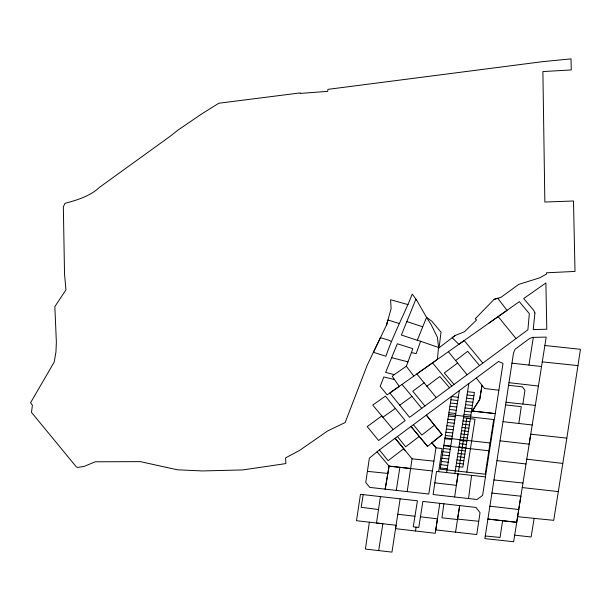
<?xml version="1.0" encoding="UTF-8"?>
<svg xmlns="http://www.w3.org/2000/svg" width="611" height="611" viewBox="0 0 611 611"><rect width="100%" height="100%" fill="white"/><g stroke="black" fill="none" stroke-linecap="round" stroke-linejoin="round"><path stroke-width="0.92" d="M391.536 341.641L389.192 340.335L380.454 337.646L373.413 352.287L385.885 356.244C393.232 334.92 403.886 315.001 412.257 294.112L416.526 299.925L426.554 317.384L431.794 321.18L441.012 332.163L439.393 345.467L438.423 348.278L437.415 359.436L389.849 393.003L409.576 417.336L527.896 329.78L529.332 313.642L519.327 301.666L416.832 373.947L436.269 397.646M468.53 498.545L471.608 475.343M443.914 503.808L441.921 517.8L457.517 519.549L459.671 505.587L439.79 503.334L435.773 529.897L476.756 534.556L480.032 512.698L476.076 507.451L459.671 505.587L455.554 532.15M416.068 527.156L413.242 526.812L417.428 500.806L400.144 498.843L395.561 528.652L415.518 530.99L416.068 527.156L418.772 527.476L422.873 501.417L439.79 503.334M518.831 423.461L521.275 406.674L505.595 404.917L484.874 538.612L513.63 541.743L530.76 434.184L566.84 438.14L580.45 349.301L544.882 345.505L529.157 444.166L500.103 440.837M438.652 471.677L442.051 448.573L435.994 447.81L431.885 442.822L427.547 446.404L411.027 426.516L427.547 446.404M431.885 442.822L442.097 434.589L426.318 415.121L379.378 449.902L369.357 458.166L365.76 482.438L369.754 487.402L428.785 494.047L435.994 447.81L431.893 442.822L442.043 434.589L426.318 415.121L498.584 361.445L503.013 363.423L482.606 495.399L477.023 499.508L433.1 494.536L436.521 471.44L485.493 476.886M369.365 522.184L365.393 549.068L391.957 552.123L396.081 525.261L356.496 520.709L360.475 494.314L400.144 498.843M407.178 491.626L412.051 458.823L395.149 438.293L405.322 450.658M454.63 496.972L458.074 473.838L456.356 485.348L434.826 482.835M380.447 496.598L376.483 523.008L382.86 523.742L378.675 550.587M505.595 404.917L513.507 352.959L515.126 349.194L529.592 338.509L532.54 337.387L546.181 337.096L544.882 345.505M506.007 402.259L522.879 404.07L524.933 390.314L522.405 386.855L508.619 385.274M491.84 493.046L520.816 496.193L516.692 522.298L502.616 520.717L500.065 537.451L485.271 535.984M446.618 472.563L459.327 390.643M454.867 473.479L468.813 383.616M458.555 471.218L466.773 418.275L475.022 419.199L466.804 472.143M396.287 490.404L399.892 467.339L410.615 468.522M533.311 337.478L528.935 365.088L511.965 363.178M566.84 438.14L553.726 520.335L517.578 516.692M363.217 494.627L361.154 507.313L378.507 509.528M534.151 518.365L531.119 536.993L514.668 535.144M432.397 470.959L389.07 466.117L385.19 489.159L389.07 466.117L377.01 451.85M482.782 363.041L464.207 340.571L458.884 344.329L452.155 337.73L454.996 335.561L464.467 331.742L476.611 319.958L475.205 318.805L494.116 299.329L501.005 297.297L518.731 284.39L539.376 277.936L546.44 274.133L546.555 272.789L575.004 271.421L573.492 200.996L544.852 202.027L542.889 71.571L571.262 69.937L571.01 58.877L542.767 61.642L327.893 89.366L327.672 91.352L300.322 93.414L300.238 92.903L218.86 103.228L202.325 113.524L178.336 129.83L169.881 136.49L99.417 187.386C90.038 196.291 77.169 199.996 65.003 203.348L63.338 206.839L64.537 274.232L65.973 289.82L54.845 306.638L56.357 341.931L55.968 351.852L54.203 362.071L30.55 402.741L32.391 405.177L31.497 412.41L76.367 466.911L77.803 467.407L84.158 466.399L95.209 461.786L140.331 461.633L177.404 469.79L202.256 470.944L242.743 469.935L285.833 463.589L285.604 457.853L299.359 450.567L327.626 430.984L345.154 422.507L367.264 365.088L386.595 324.846L387.947 319.996L399.12 323.479M386.595 324.846L391.124 308.616L390.589 299.749L408.102 304.629M411.409 352.6L412.776 348.667L397.333 343.749L385.64 372.42L394.263 374.642L406.323 366.249L411.409 352.6L416.167 353.593L420.605 341.282L438.583 347.453L437.423 337.341L431.106 324.548L426.554 317.384L417.298 340.274L401.374 335.049L415.931 299.115L416.526 299.925M394.263 374.642L392.216 376.315L399.235 386.381L387.183 394.866L380.195 386.389L383.815 376.979L394.24 379.469M434.459 425.218L421.827 435.085L413.426 424.721M448.421 351.699L455.607 360.582L467.667 351.294L479.475 365.5M438.423 348.278L454.996 335.561M403.726 448.711L388.122 460.663L379.378 449.902M419.261 436.407L405.643 446.801L397.486 436.56M393.178 429.541L378.606 440.5L367.203 426.623L381.783 415.923L393.178 429.541L405.177 420.597L385.388 396.127L372.763 405.085L382.876 417.229L395.302 408.453M424.103 382.753L412.799 391.239L424.95 406.025M467.041 374.757L457.608 363.01L444.319 372.962L454.004 384.426M426.86 386.236L439.828 376.498L449.536 387.786M399.655 405.261L411.944 396.386L421.781 408.4M488.51 323.395L507 310.403L497.812 298.237L494.116 299.329M367.402 471.356L387.848 473.433M457.578 519.106L478.749 521.29M542.232 361.865L578.029 365.622M522.879 404.07L535.389 405.406M412.051 458.823L433.925 461.152M493.848 479.94L522.886 483.018M467.56 391.704L474.426 392.468L462.833 467.178L455.959 466.407M467.048 394.95L473.922 395.722M458.303 397.272L451.43 396.501L440.149 469.164L485.21 474.205L493.696 419.536L448.634 414.487M466.544 398.196L473.418 398.968M450.926 399.754L457.799 400.518M466.04 401.442L472.914 402.214M450.422 403L457.295 403.772M465.536 404.696L472.41 405.46M449.917 406.246L456.791 407.018M465.032 407.942L471.906 408.713M449.413 409.492L456.287 410.264M464.528 411.188L471.402 411.959M448.909 412.746L455.783 413.517M464.024 414.441L470.898 415.205M448.405 415.992L455.279 416.763M463.52 417.687L470.394 418.459M447.901 419.238L454.775 420.009M463.016 420.933L469.89 421.705M447.397 422.491L454.271 423.255M462.512 424.179L469.385 424.95M446.893 425.737L453.767 426.509M462.008 427.433L468.881 428.196M446.389 428.983L453.263 429.754M461.504 430.679L468.377 431.45M445.885 432.237L452.759 433M461 433.925L467.873 434.696M445.381 435.483L452.255 436.254M460.495 437.178L467.369 437.942M444.999 437.927L490.06 442.975M444.877 438.729L451.75 439.5M459.991 440.424L466.865 441.195M459.487 443.67L466.361 444.441M443.869 445.228L450.742 445.992M458.983 446.916L465.857 447.687M443.792 445.725L488.846 450.773M443.365 448.474L450.238 449.245M458.479 450.17L465.353 450.933M442.86 451.72L449.727 452.491M457.975 453.415L464.849 454.187M442.356 454.974L449.222 455.737M457.471 456.661L464.345 457.433M441.852 458.219L448.718 458.991M456.967 459.915L463.841 460.679M441.348 461.465L448.214 462.237M456.463 463.161L463.337 463.932M440.844 464.711L447.71 465.483M440.34 467.965L447.206 468.729M389.07 466.117L399.892 467.339M522.168 487.555L558.278 491.588M516.692 522.298L487.861 519.052L502.616 520.717M528.935 365.088L541.537 366.524M509.009 382.677L538.459 386.045M503.036 421.666L532.242 424.989M496.957 460.625L525.964 463.963M397.776 514.263L414.945 516.242M489.839 506.175L518.701 509.528M415.518 530.99L435.269 533.288L437.445 518.823L420.452 516.807M498.897 390.23L484.592 388.527L476.313 378.056M526.735 459.174L562.769 463.428M391.552 357.634L407.957 361.865M417.298 340.274L421.094 341.427M406.789 321.554L422.644 326.793M402.03 384.403L411.944 396.386M455.607 360.582L457.608 363.01M432.565 362.858L451.728 386.137M498.171 316.613L515.921 338.441M406.323 366.249L413.8 376.101M534.938 313.038L533.204 329.619L546.799 329.214L545.875 282.962L523.673 298.565L533.754 310.335L534.938 313.038M480.277 395.836L479.704 399.472L472.288 411.027L495.315 413.616L472.25 411.05L479.704 399.472L482.026 385.289L480.277 395.836"/></g></svg>
